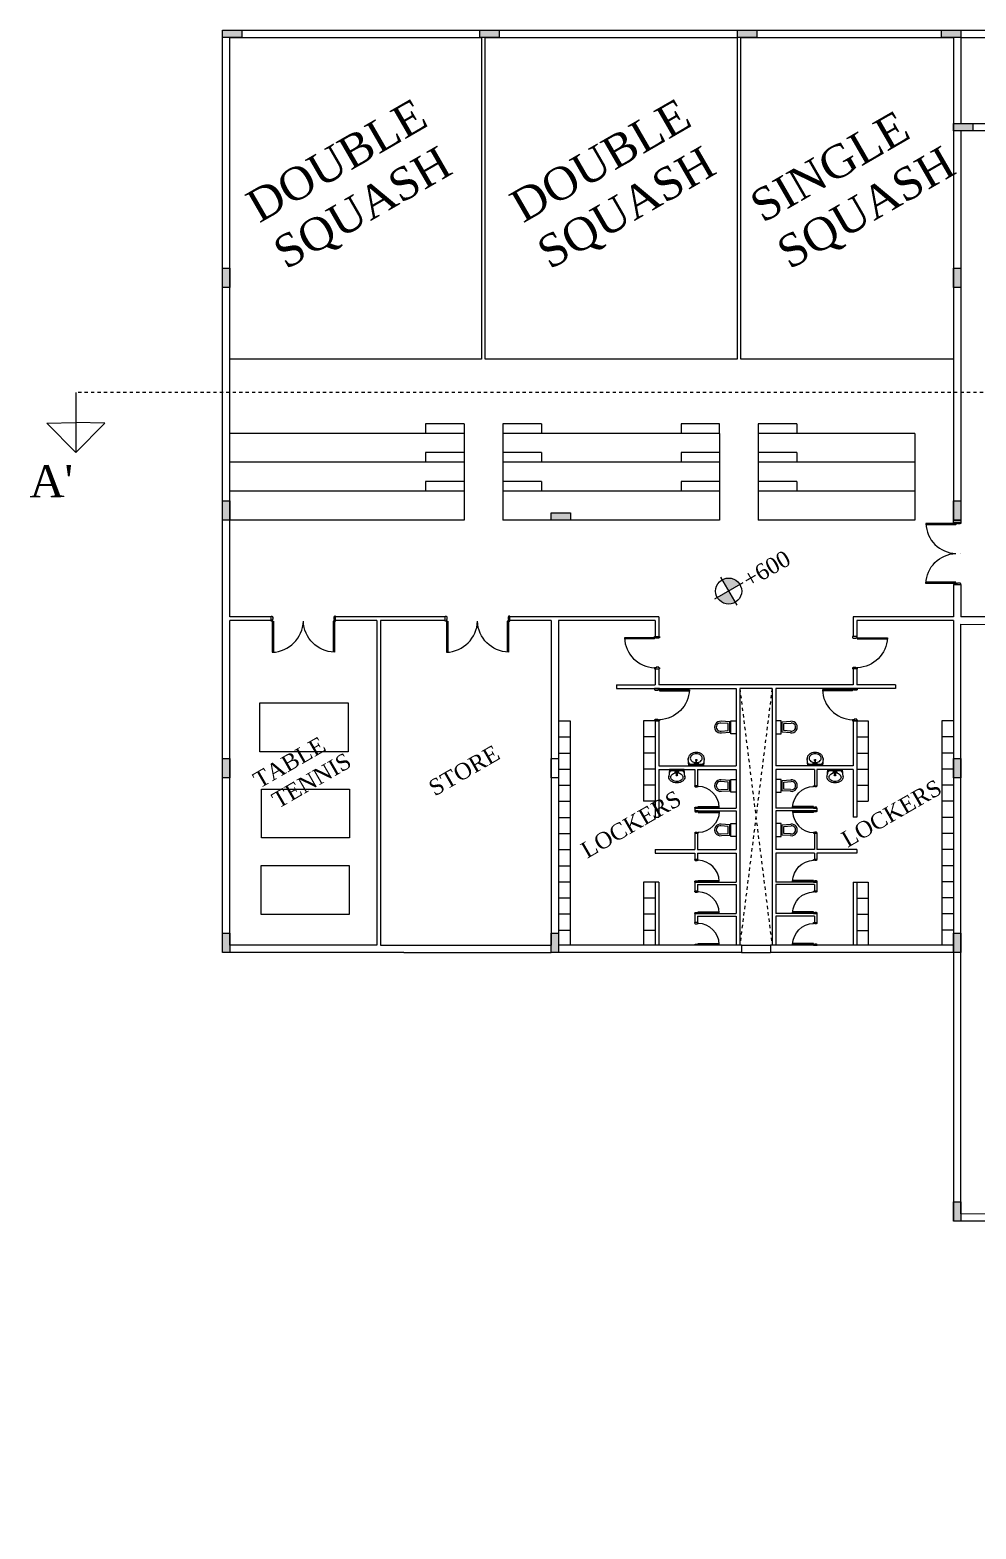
# Model space of a CAD drawing. Header units: inches. Extents: x 0 to 109, y 0 to 144.
# Drawn here: x -0.36 to 29.01, y 53.24 to 99.81 of the extents above; entities that cross this region are included whole.
import ezdxf

# ---------------------------------------------------------------- set-up
doc = ezdxf.new("R2010")
doc.units = ezdxf.units.IN
doc.header["$MEASUREMENT"] = 0
doc.linetypes.add('ACAD_ISO04W100', pattern=[30, 24, -3, 0, -3])
doc.linetypes.add('DASHED2', pattern=[9.525, 6.35, -3.175])
for name, color, linetype, lineweight in [('M_ABOVE', 252, 'DASHED2', 9), ('M_COL', 250, 'Continuous', 20), ('M_DIM', 252, 'Continuous', 5), ('M_ELEV 2', 251, 'Continuous', 15), ('M_HATCH', 252, 'Continuous', 0), ('M_TEXT', 250, 'Continuous', 0), ('M_WALLS', 251, 'Continuous', 15)]:
    doc.layers.add(name, color=color, linetype=linetype, lineweight=lineweight)
doc.layers.add('M_FURNITURE', color=250, linetype='Continuous', lineweight=5, transparency=0.1)
doc.styles.get("Standard").update_dxf_attribs({"font": 'arial.ttf'})

msp = doc.modelspace()

# ---------------------------------------------------------------- hatches: boundary and pattern name
at = {"layer": 'M_HATCH'}
h = msp.add_hatch(color=7, dxfattribs=at)
h.dxf.hatch_style = 1
h.paths.add_polyline_path([(6.212, 99.808), (5.612, 99.808), (5.612, 99.578), (6.212, 99.578)])
h.paths.add_polyline_path([(14.212, 99.808), (13.612, 99.808), (13.612, 99.578), (14.212, 99.578)])
h.paths.add_polyline_path([(22.212, 99.808), (21.612, 99.808), (21.612, 99.578), (22.212, 99.578)])
h.paths.add_polyline_path([(28.542, 99.808), (27.942, 99.808), (27.942, 99.578), (28.542, 99.578)])
h.paths.add_polyline_path([(39.732, 96.908), (39.132, 96.908), (39.132, 96.678), (39.732, 96.678)])
h.paths.add_polyline_path([(28.912, 96.908), (28.312, 96.908), (28.312, 96.678), (28.912, 96.678)])
h.paths.add_polyline_path([(47.532, 96.908), (46.932, 96.908), (46.932, 96.678), (47.532, 96.678)])
h.paths.add_polyline_path([(59.553, 96.908), (58.953, 96.908), (58.953, 96.678), (59.553, 96.678)])
h.paths.add_polyline_path([(59.923, 99.808), (59.323, 99.808), (59.323, 99.578), (59.553, 99.578), (59.553, 99.579), (59.923, 99.579)])
h.paths.add_polyline_path([(67.923, 99.809), (67.323, 99.809), (67.323, 99.579), (67.923, 99.579)])
h.paths.add_polyline_path([(75.923, 99.808), (75.323, 99.808), (75.323, 99.579), (75.923, 99.579)])
h.paths.add_polyline_path([(83.923, 99.808), (83.323, 99.808), (83.323, 99.58), (83.923, 99.58)])
h.paths.add_polyline_path([(90.257, 99.808), (89.657, 99.808), (89.657, 99.579), (90.027, 99.579), (90.257, 99.578)])
h.paths.add_polyline_path([(79.578, 85.178), (79.348, 85.178), (79.348, 84.578), (79.578, 84.578)])
h.paths.add_polyline_path([(90.257, 85.178), (90.027, 85.178), (90.027, 84.578), (90.257, 84.578)])
h.paths.add_polyline_path([(59.553, 85.178), (59.323, 85.178), (59.323, 84.578), (59.553, 84.578)])
h.paths.add_polyline_path([(59.552, 77.178), (59.323, 77.178), (59.323, 76.578), (59.552, 76.578)])
h.paths.add_polyline_path([(59.552, 71.748), (59.323, 71.748), (59.323, 71.148), (59.552, 71.148)])
h.paths.add_polyline_path([(84.972, 71.748), (84.742, 71.748), (84.742, 71.148), (84.972, 71.148)])
h.paths.add_polyline_path([(90.257, 77.178), (90.027, 77.178), (90.027, 76.578), (90.257, 76.578)])
h.paths.add_polyline_path([(84.972, 63.327), (84.742, 63.327), (84.742, 62.727), (84.972, 62.727)])
h.paths.add_polyline_path([(84.972, 56.964), (84.742, 56.964), (84.742, 56.365), (84.972, 56.364)])
h.paths.add_polyline_path([(75.697, 56.643), (75.097, 56.643), (75.097, 56.416), (75.697, 56.413)])
h.paths.add_polyline_path([(67.697, 56.684), (67.097, 56.684), (67.097, 56.457), (67.697, 56.454)])
h.paths.add_polyline_path([(59.552, 57.098), (59.324, 57.098), (59.325, 56.498), (59.552, 56.498)])
h.paths.add_polyline_path([(59.552, 63.327), (59.324, 63.327), (59.324, 62.727), (59.552, 62.727)])
h.paths.add_polyline_path([(59.555, 53.843), (59.325, 53.843), (59.325, 53.243), (59.555, 53.243)])
h.paths.add_polyline_path([(36.827, 53.842), (36.598, 53.841), (36.598, 53.241), (36.828, 53.242)])
h.paths.add_polyline_path([(36.828, 57.159), (36.598, 57.158), (36.598, 56.858), (36.599, 56.558), (36.829, 56.559)])
h.paths.add_polyline_path([(36.711, 63.387), (36.481, 63.387), (36.481, 62.787), (36.599, 62.787), (36.599, 62.787), (36.711, 62.787)])
h.paths.add_polyline_path([(28.541, 63.408), (28.311, 63.408), (28.311, 62.809), (28.541, 62.808)])
h.paths.add_polyline_path([(28.541, 71.748), (28.311, 71.748), (28.311, 71.148), (28.541, 71.148)])
h.paths.add_polyline_path([(28.541, 77.178), (28.311, 77.178), (28.311, 76.578), (28.541, 76.578)])
h.paths.add_polyline_path([(28.542, 85.178), (28.312, 85.178), (28.312, 84.578), (28.542, 84.578)])
h.paths.add_polyline_path([(28.542, 92.408), (28.312, 92.408), (28.312, 91.808), (28.542, 91.808)])
h.paths.add_polyline_path([(5.842, 92.408), (5.612, 92.408), (5.612, 91.808), (5.842, 91.808)])
h.paths.add_polyline_path([(5.842, 85.178), (5.612, 85.178), (5.612, 84.578), (5.842, 84.578)])
h.paths.add_polyline_path([(5.841, 77.178), (5.611, 77.178), (5.611, 76.578), (5.841, 76.578)])
h.paths.add_polyline_path([(5.841, 71.748), (5.611, 71.748), (5.611, 71.148), (5.841, 71.148)])
h.paths.add_polyline_path([(16.049, 71.748), (15.819, 71.748), (15.819, 71.148), (16.049, 71.148)])
h.paths.add_polyline_path([(16.42, 84.808), (15.82, 84.808), (15.82, 84.578), (16.42, 84.578)])
at = {"layer": 'M_TEXT'}
h = msp.add_hatch(color=256, dxfattribs=at)
h.dxf.hatch_style = 1
h.paths.add_polyline_path([(21.333, 82.378), (21.684, 82.58, 0.414214), (21.131, 82.728)])
h.paths.add_polyline_path([(21.536, 82.027), (21.333, 82.378), (20.982, 82.175, 0.414214)])

# ---------------------------------------------------------------- linework, layer by layer
at = {"layer": 'M_ABOVE', "ltscale": 0.00025}
for p, q in [((22.681, 79.348), (21.68, 71.378)), ((21.681, 79.348), (22.68, 71.378))]:
    msp.add_line(p, q, dxfattribs=at)
at = {"layer": 'M_COL'}
for points in [[(5.612, 99.578), (5.612, 99.808), (6.212, 99.808), (6.212, 99.578)], [(13.612, 99.578), (13.612, 99.808), (14.212, 99.808), (14.212, 99.578)], [(21.612, 99.578), (21.612, 99.808), (22.212, 99.808), (22.212, 99.578)], [(27.942, 99.578), (27.942, 99.808), (28.542, 99.808), (28.542, 99.578)], [(28.312, 96.678), (28.312, 96.908), (28.912, 96.908), (28.912, 96.678)], [(5.842, 91.808), (5.612, 91.808), (5.612, 92.408), (5.842, 92.408)], [(28.542, 91.808), (28.312, 91.808), (28.312, 92.408), (28.542, 92.408)], [(5.842, 84.578), (5.612, 84.578), (5.612, 85.178), (5.842, 85.178)], [(16.42, 84.808), (16.42, 84.578), (15.82, 84.578), (15.82, 84.808)], [(28.542, 84.578), (28.312, 84.578), (28.312, 85.178), (28.542, 85.178)], [(5.841, 76.578), (5.611, 76.578), (5.611, 77.178), (5.841, 77.178)], [(16.049, 76.578), (15.819, 76.578), (15.819, 77.178), (16.049, 77.178)], [(28.541, 76.578), (28.311, 76.578), (28.311, 77.178), (28.541, 77.178)], [(5.841, 71.148), (5.611, 71.148), (5.611, 71.748), (5.841, 71.748)], [(16.049, 71.148), (15.819, 71.148), (15.819, 71.748), (16.049, 71.748)], [(28.541, 71.148), (28.311, 71.148), (28.311, 71.748), (28.541, 71.748)], [(28.541, 62.808), (28.311, 62.808), (28.311, 63.408), (28.541, 63.408)]]:
    msp.add_lwpolyline(points, close=True, dxfattribs=at)
at = {"layer": 'M_DIM', "linetype": 'ACAD_ISO04W100', "ltscale": 0.001}
msp.add_line((101.234, 88.546), (1.061, 88.546), dxfattribs=at)
at = {"layer": 'M_DIM'}
for p, q in [((1.061, 88.546), (1.061, 86.687)), ((0.157, 87.591), (1.061, 87.616)), ((1.061, 86.687), (0.157, 87.591)), ((1.966, 87.591), (1.061, 87.616)), ((1.061, 86.687), (1.966, 87.591))]:
    msp.add_line(p, q, dxfattribs=at)
at = {"layer": 'M_ELEV 2'}
for p, q in [((28.542, 99.808), (39.732, 99.808)), ((28.542, 99.578), (39.732, 99.578)), ((13.119, 87.578), (11.919, 87.578)), ((11.919, 87.578), (11.919, 87.278)), ((13.119, 87.578), (13.119, 84.578)), ((15.519, 87.578), (14.319, 87.578)), ((14.319, 87.578), (14.319, 87.278)), ((15.519, 87.578), (15.519, 87.278)), ((21.054, 87.578), (19.854, 87.578)), ((19.854, 87.578), (19.854, 87.278)), ((21.054, 87.278), (21.054, 87.578)), ((23.454, 87.578), (22.254, 87.578)), ((22.254, 87.578), (22.254, 87.278)), ((23.454, 87.578), (23.454, 87.278)), ((13.119, 87.278), (5.842, 87.278)), ((21.054, 87.278), (14.319, 87.278)), ((14.319, 87.278), (14.319, 84.578)), ((21.054, 87.278), (21.054, 84.578)), ((27.112, 87.278), (22.254, 87.278)), ((22.254, 87.278), (22.254, 84.578)), ((27.112, 87.278), (27.112, 84.578)), ((13.119, 86.678), (11.919, 86.678)), ((11.919, 86.678), (11.919, 86.378)), ((15.519, 86.678), (14.319, 86.678)), ((15.519, 86.678), (15.519, 86.378)), ((21.054, 86.678), (19.854, 86.678)), ((19.854, 86.678), (19.854, 86.378)), ((23.454, 86.678), (22.254, 86.678)), ((23.454, 86.678), (23.454, 86.378)), ((13.119, 86.378), (5.842, 86.378)), ((21.054, 86.378), (14.319, 86.378)), ((27.112, 86.378), (22.254, 86.378)), ((13.119, 85.778), (11.919, 85.778)), ((11.919, 85.778), (11.919, 85.478)), ((15.519, 85.778), (14.319, 85.778)), ((15.519, 85.778), (15.519, 85.478)), ((21.054, 85.778), (19.854, 85.778)), ((19.854, 85.778), (19.854, 85.478)), ((23.454, 85.778), (22.254, 85.778)), ((23.454, 85.778), (23.454, 85.478)), ((13.119, 85.478), (5.842, 85.478)), ((21.054, 85.478), (14.319, 85.478)), ((27.112, 85.478), (22.254, 85.478)), ((13.119, 84.578), (5.842, 84.578)), ((21.054, 84.578), (14.319, 84.578)), ((27.112, 84.578), (22.254, 84.578)), ((16.049, 78.348), (16.409, 78.348)), ((16.409, 78.348), (16.409, 71.378)), ((18.689, 78.348), (18.689, 75.848)), ((19.049, 78.348), (18.689, 78.348)), ((25.311, 78.348), (25.671, 78.348)), ((25.671, 78.348), (25.671, 75.848)), ((27.951, 78.348), (27.951, 71.378)), ((28.311, 78.348), (27.951, 78.348)), ((16.049, 77.848), (16.409, 77.848)), ((19.049, 77.848), (18.689, 77.848)), ((25.311, 77.848), (25.671, 77.848)), ((28.311, 77.848), (27.951, 77.848)), ((16.049, 77.348), (16.409, 77.348)), ((19.049, 77.348), (18.689, 77.348)), ((25.311, 77.348), (25.671, 77.348)), ((28.311, 77.348), (27.951, 77.348)), ((16.049, 76.848), (16.409, 76.848)), ((19.049, 76.848), (18.689, 76.848)), ((25.311, 76.848), (25.671, 76.848)), ((28.311, 76.848), (27.951, 76.848)), ((16.049, 76.348), (16.409, 76.348)), ((19.049, 76.348), (18.689, 76.348)), ((25.311, 76.348), (25.671, 76.348)), ((28.311, 76.348), (27.951, 76.348)), ((16.049, 75.848), (16.409, 75.848)), ((19.049, 75.848), (18.689, 75.848)), ((25.311, 75.848), (25.671, 75.848)), ((28.311, 75.848), (27.951, 75.848)), ((16.049, 75.348), (16.409, 75.348)), ((28.311, 75.348), (27.951, 75.348)), ((16.049, 74.848), (16.409, 74.848)), ((28.311, 74.848), (27.951, 74.848)), ((16.049, 74.348), (16.409, 74.348)), ((28.311, 74.348), (27.951, 74.348)), ((16.049, 73.848), (16.409, 73.848)), ((28.311, 73.848), (27.951, 73.848)), ((16.049, 73.348), (16.409, 73.348)), ((18.689, 73.338), (18.689, 71.378)), ((19.049, 73.338), (18.689, 73.338)), ((25.311, 73.338), (25.671, 73.338)), ((25.671, 73.338), (25.671, 71.378)), ((28.311, 73.348), (27.951, 73.348)), ((16.049, 72.848), (16.409, 72.848)), ((19.049, 72.838), (18.689, 72.838)), ((25.311, 72.838), (25.671, 72.838)), ((28.311, 72.848), (27.951, 72.848)), ((16.049, 72.348), (16.409, 72.348)), ((19.049, 72.338), (18.689, 72.338)), ((25.311, 72.338), (25.671, 72.338)), ((28.311, 72.348), (27.951, 72.348)), ((16.049, 71.848), (16.409, 71.848)), ((19.049, 71.838), (18.689, 71.838)), ((25.311, 71.838), (25.671, 71.838)), ((28.311, 71.848), (27.951, 71.848)), ((21.73, 71.378), (22.63, 71.378)), ((21.73, 71.148), (22.63, 71.148))]:
    msp.add_line(p, q, dxfattribs=at)
for points in [[(6.779, 78.905), (9.519, 78.905), (9.519, 77.385), (6.779, 77.385)], [(6.824, 76.228), (9.564, 76.228), (9.564, 74.708), (6.824, 74.708)], [(6.813, 73.851), (9.553, 73.851), (9.553, 72.331), (6.813, 72.331)]]:
    msp.add_lwpolyline(points, close=True, dxfattribs=at)
at = {"layer": 'M_FURNITURE'}
for p, q in [((28.392, 84.439), (27.46, 84.439)), ((28.392, 84.511), (28.542, 84.511)), ((28.392, 84.477), (28.392, 84.511)), ((28.44, 84.477), (28.392, 84.477)), ((28.44, 84.463), (28.44, 84.477)), ((28.526, 84.463), (28.44, 84.463)), ((28.542, 84.477), (28.526, 84.477)), ((28.526, 84.477), (28.526, 84.463)), ((28.542, 84.511), (28.542, 84.477)), ((28.542, 83.545), (28.542, 83.545)), ((28.392, 82.65), (27.46, 82.65)), ((28.44, 82.612), (28.392, 82.612)), ((28.392, 82.612), (28.392, 82.578)), ((28.392, 82.578), (28.542, 82.578)), ((28.526, 82.626), (28.44, 82.626)), ((28.44, 82.626), (28.44, 82.612)), ((28.526, 82.612), (28.526, 82.626)), ((28.542, 82.612), (28.526, 82.612)), ((28.542, 82.578), (28.542, 82.612)), ((7.127, 81.443), (7.127, 81.598)), ((7.127, 81.598), (7.161, 81.598)), ((7.161, 81.598), (7.161, 81.582)), ((7.161, 81.582), (7.176, 81.582)), ((7.176, 81.582), (7.176, 81.493)), ((9.092, 81.582), (9.077, 81.582)), ((9.077, 81.582), (9.077, 81.493)), ((9.092, 81.598), (9.092, 81.582)), ((9.127, 81.598), (9.092, 81.598)), ((9.127, 81.443), (9.127, 81.598)), ((12.535, 81.443), (12.535, 81.598)), ((12.535, 81.598), (12.569, 81.598)), ((12.569, 81.598), (12.569, 81.582)), ((12.569, 81.582), (12.584, 81.582)), ((12.584, 81.582), (12.584, 81.493)), ((14.5, 81.582), (14.485, 81.582)), ((14.485, 81.582), (14.485, 81.493)), ((14.5, 81.598), (14.5, 81.582)), ((14.535, 81.598), (14.5, 81.598)), ((14.535, 81.443), (14.535, 81.598)), ((7.161, 81.443), (7.127, 81.443)), ((7.176, 81.493), (7.161, 81.493)), ((7.161, 81.493), (7.161, 81.443)), ((7.201, 81.443), (7.201, 80.479)), ((9.052, 81.443), (9.052, 80.479)), ((9.077, 81.493), (9.092, 81.493)), ((9.092, 81.493), (9.092, 81.443)), ((9.092, 81.443), (9.127, 81.443)), ((12.569, 81.443), (12.535, 81.443)), ((12.584, 81.493), (12.569, 81.493)), ((12.569, 81.493), (12.569, 81.443)), ((12.609, 81.443), (12.609, 80.479)), ((14.46, 81.443), (14.46, 80.479)), ((14.485, 81.493), (14.5, 81.493)), ((14.5, 81.493), (14.5, 81.443)), ((14.5, 81.443), (14.535, 81.443)), ((19.032, 80.891), (18.1, 80.891)), ((19.032, 80.963), (19.182, 80.963)), ((19.032, 80.93), (19.032, 80.963)), ((19.08, 80.93), (19.032, 80.93)), ((19.08, 80.915), (19.08, 80.93)), ((19.166, 80.915), (19.08, 80.915)), ((19.182, 80.93), (19.166, 80.93)), ((19.166, 80.93), (19.166, 80.915)), ((19.182, 80.963), (19.182, 80.93)), ((25.329, 80.963), (25.179, 80.963)), ((25.179, 80.963), (25.179, 80.93)), ((25.179, 80.93), (25.195, 80.93)), ((25.195, 80.93), (25.195, 80.915)), ((25.195, 80.915), (25.281, 80.915)), ((25.281, 80.915), (25.281, 80.93)), ((25.281, 80.93), (25.329, 80.93)), ((25.329, 80.93), (25.329, 80.963)), ((25.329, 80.891), (26.261, 80.891)), ((19.182, 79.997), (19.182, 79.963)), ((25.179, 79.997), (25.179, 79.963)), ((19.182, 79.348), (19.032, 79.348)), ((19.032, 79.348), (19.032, 79.315)), ((19.032, 79.315), (19.048, 79.315)), ((19.048, 79.315), (19.048, 79.3)), ((19.048, 79.3), (19.134, 79.3)), ((19.134, 79.3), (19.134, 79.315)), ((19.134, 79.315), (19.182, 79.315)), ((19.182, 79.315), (19.182, 79.348)), ((19.182, 79.276), (20.114, 79.276)), ((25.179, 79.276), (24.247, 79.276)), ((25.179, 79.348), (25.329, 79.348)), ((25.179, 79.315), (25.179, 79.348)), ((25.227, 79.315), (25.179, 79.315)), ((25.227, 79.3), (25.227, 79.315)), ((25.313, 79.3), (25.227, 79.3)), ((25.329, 79.315), (25.313, 79.315)), ((25.313, 79.315), (25.313, 79.3)), ((25.329, 79.348), (25.329, 79.315)), ((19.032, 78.382), (19.032, 78.348)), ((21.315, 78.263), (21.092, 78.28)), ((21.368, 78.313), (21.097, 78.333)), ((21.315, 78.043), (21.315, 78.263)), ((21.368, 77.993), (21.368, 78.313)), ((21.401, 78.348), (21.566, 78.348)), ((21.401, 77.948), (21.401, 78.348)), ((21.566, 78.348), (21.566, 77.948)), ((22.961, 78.348), (22.797, 78.348)), ((22.797, 78.348), (22.797, 77.948)), ((22.961, 77.948), (22.961, 78.348)), ((22.994, 78.313), (23.265, 78.333)), ((22.994, 77.993), (22.994, 78.313)), ((23.047, 78.263), (23.27, 78.28)), ((23.047, 78.043), (23.047, 78.263)), ((25.329, 78.382), (25.329, 78.348)), ((21.103, 78.03), (21.315, 78.043)), ((21.11, 77.977), (21.368, 77.993)), ((21.566, 77.948), (21.401, 77.948)), ((22.797, 77.948), (22.961, 77.948)), ((23.252, 77.977), (22.994, 77.993)), ((23.259, 78.03), (23.047, 78.043)), ((21.315, 76.444), (21.092, 76.46)), ((21.368, 76.494), (21.097, 76.514)), ((21.315, 76.224), (21.315, 76.444)), ((21.368, 76.174), (21.368, 76.494)), ((21.401, 76.529), (21.565, 76.529)), ((21.401, 76.129), (21.401, 76.529)), ((21.565, 76.529), (21.565, 76.129)), ((22.961, 76.529), (22.796, 76.529)), ((22.796, 76.529), (22.796, 76.129)), ((22.961, 76.129), (22.961, 76.529)), ((22.994, 76.494), (23.265, 76.514)), ((22.994, 76.174), (22.994, 76.494)), ((23.047, 76.444), (23.27, 76.46)), ((23.047, 76.224), (23.047, 76.444)), ((20.284, 76.31), (20.284, 76.333)), ((21.103, 76.211), (21.315, 76.224)), ((21.11, 76.158), (21.368, 76.174)), ((21.565, 76.129), (21.401, 76.129)), ((22.796, 76.129), (22.961, 76.129)), ((23.252, 76.158), (22.994, 76.174)), ((23.259, 76.211), (23.047, 76.224)), ((24.076, 76.31), (24.076, 76.333)), ((20.284, 75.657), (20.296, 75.657)), ((20.284, 75.633), (20.284, 75.657)), ((20.389, 75.633), (20.284, 75.633)), ((20.389, 75.553), (20.284, 75.553)), ((20.284, 75.553), (20.284, 75.53)), ((20.284, 75.53), (20.296, 75.53)), ((20.296, 75.657), (20.296, 75.667)), ((20.296, 75.667), (20.356, 75.667)), ((20.296, 75.53), (20.296, 75.52)), ((20.296, 75.52), (20.356, 75.52)), ((20.356, 75.667), (20.356, 75.657)), ((20.356, 75.657), (20.389, 75.657)), ((20.356, 75.52), (20.356, 75.53)), ((20.356, 75.53), (20.389, 75.53)), ((20.389, 75.684), (21.042, 75.684)), ((20.389, 75.657), (20.389, 75.633)), ((20.389, 75.53), (20.389, 75.553)), ((20.389, 75.503), (21.042, 75.503)), ((23.971, 75.684), (23.319, 75.684)), ((23.971, 75.503), (23.319, 75.503)), ((24.005, 75.657), (23.971, 75.657)), ((23.971, 75.657), (23.971, 75.633)), ((23.971, 75.633), (24.076, 75.633)), ((23.971, 75.553), (24.076, 75.553)), ((23.971, 75.53), (23.971, 75.553)), ((24.005, 75.53), (23.971, 75.53)), ((24.065, 75.667), (24.005, 75.667)), ((24.005, 75.667), (24.005, 75.657)), ((24.005, 75.52), (24.005, 75.53)), ((24.065, 75.52), (24.005, 75.52)), ((24.065, 75.657), (24.065, 75.667)), ((24.076, 75.657), (24.065, 75.657)), ((24.076, 75.53), (24.065, 75.53)), ((24.065, 75.53), (24.065, 75.52)), ((24.076, 75.633), (24.076, 75.657)), ((24.076, 75.553), (24.076, 75.53)), ((21.315, 75.068), (21.092, 75.085)), ((21.368, 75.118), (21.097, 75.138)), ((21.315, 74.848), (21.315, 75.068)), ((21.368, 74.798), (21.368, 75.118)), ((21.401, 75.153), (21.565, 75.153)), ((21.401, 74.753), (21.401, 75.153)), ((21.565, 75.153), (21.565, 74.753)), ((22.961, 75.153), (22.796, 75.153)), ((22.796, 75.153), (22.796, 74.753)), ((22.961, 74.753), (22.961, 75.153)), ((22.994, 75.118), (23.265, 75.138)), ((22.994, 74.798), (22.994, 75.118)), ((23.047, 75.068), (23.27, 75.085)), ((23.047, 74.848), (23.047, 75.068)), ((20.284, 74.877), (20.284, 74.853)), ((21.103, 74.835), (21.315, 74.848)), ((21.11, 74.782), (21.368, 74.798)), ((21.565, 74.753), (21.401, 74.753)), ((22.796, 74.753), (22.961, 74.753)), ((23.252, 74.782), (22.994, 74.798)), ((23.259, 74.835), (23.047, 74.848)), ((24.076, 74.877), (24.076, 74.853)), ((20.284, 74.015), (20.284, 74.038)), ((24.076, 74.015), (24.076, 74.038)), ((20.284, 73.362), (20.296, 73.362)), ((20.284, 73.338), (20.284, 73.362)), ((20.389, 73.338), (20.284, 73.338)), ((20.296, 73.362), (20.296, 73.372)), ((20.296, 73.372), (20.356, 73.372)), ((20.356, 73.372), (20.356, 73.362)), ((20.356, 73.362), (20.389, 73.362)), ((20.389, 73.389), (21.042, 73.389)), ((20.389, 73.362), (20.389, 73.338)), ((23.971, 73.389), (23.319, 73.389)), ((24.005, 73.362), (23.971, 73.362)), ((23.971, 73.362), (23.971, 73.338)), ((23.971, 73.338), (24.077, 73.338)), ((24.065, 73.372), (24.005, 73.372)), ((24.005, 73.372), (24.005, 73.362)), ((24.065, 73.362), (24.065, 73.372)), ((24.077, 73.362), (24.065, 73.362)), ((24.077, 73.338), (24.077, 73.362)), ((20.284, 73.035), (20.284, 73.058)), ((24.077, 73.035), (24.077, 73.058)), ((20.284, 72.382), (20.296, 72.382)), ((20.284, 72.358), (20.284, 72.382)), ((20.389, 72.358), (20.284, 72.358)), ((20.296, 72.382), (20.296, 72.392)), ((20.296, 72.392), (20.356, 72.392)), ((20.356, 72.392), (20.356, 72.382)), ((20.356, 72.382), (20.389, 72.382)), ((20.389, 72.409), (21.042, 72.409)), ((20.389, 72.382), (20.389, 72.358)), ((23.971, 72.409), (23.319, 72.409)), ((24.005, 72.382), (23.971, 72.382)), ((23.971, 72.382), (23.971, 72.358)), ((23.971, 72.358), (24.077, 72.358)), ((24.065, 72.392), (24.005, 72.392)), ((24.005, 72.392), (24.005, 72.382)), ((24.065, 72.382), (24.065, 72.392)), ((24.077, 72.382), (24.065, 72.382)), ((24.077, 72.358), (24.077, 72.382)), ((20.284, 72.055), (20.284, 72.078)), ((24.077, 72.055), (24.077, 72.078)), ((20.284, 71.402), (20.296, 71.402)), ((20.284, 71.378), (20.284, 71.402)), ((20.389, 71.378), (20.284, 71.378)), ((20.296, 71.402), (20.296, 71.412)), ((20.296, 71.412), (20.356, 71.412)), ((20.356, 71.412), (20.356, 71.402)), ((20.356, 71.402), (20.389, 71.402)), ((20.389, 71.429), (21.042, 71.429)), ((20.389, 71.402), (20.389, 71.378)), ((23.972, 71.429), (23.319, 71.429)), ((24.005, 71.402), (23.972, 71.402)), ((23.972, 71.402), (23.972, 71.378)), ((23.972, 71.378), (24.077, 71.378)), ((24.065, 71.412), (24.005, 71.412)), ((24.005, 71.412), (24.005, 71.402)), ((24.065, 71.402), (24.065, 71.412)), ((24.077, 71.402), (24.065, 71.402)), ((24.077, 71.378), (24.077, 71.402))]:
    msp.add_line(p, q, dxfattribs=at)
for points in [[(28.392, 84.477), (27.459, 84.477, 0.396451), (28.392, 83.545, 0.396451)], [(28.392, 82.612), (27.459, 82.612, -0.396451), (28.392, 83.545, -0.396451)], [(7.161, 81.443), (7.161, 80.478, 0.396451), (8.127, 81.443, 0.396451)], [(9.092, 81.443), (9.092, 80.478, -0.396451), (8.127, 81.443, -0.396451)], [(12.569, 81.443), (12.569, 80.478, 0.396451), (13.535, 81.443, 0.396451)], [(14.5, 81.443), (14.5, 80.478, -0.396451), (13.535, 81.443, -0.396451)], [(19.032, 80.93), (18.099, 80.93, 0.396451), (19.032, 79.997, 0.396451)], [(25.329, 80.93), (26.262, 80.93, -0.396451), (25.329, 79.997, -0.396451)], [(19.182, 79.315), (20.115, 79.315, -0.396451), (19.182, 78.382, -0.396451)], [(25.179, 79.315), (24.246, 79.315, 0.396451), (25.179, 78.382, 0.396451)], [(20.578, 77.177, 0.126822), (20.56, 77.245, 0.10607), (20.505, 77.309, 0.085783), (20.427, 77.349, 0.075445), (20.328, 77.363, 0.075445), (20.23, 77.349, 0.085783), (20.152, 77.309, 0.10607), (20.097, 77.245, 0.126822), (20.079, 77.177, 0.045361), (20.082, 77.151, 0.10607)], [(20.516, 77.185, 0.12971), (20.503, 77.235, 0.10642), (20.462, 77.282, 0.084454), (20.403, 77.311, 0.073566), (20.33, 77.322, 0.073566), (20.256, 77.311, 0.084454), (20.197, 77.282, 0.10642), (20.156, 77.235, 0.12971), (20.143, 77.185, 0.12971), (20.156, 77.136, 0.10642), (20.197, 77.089, 0.084454), (20.256, 77.06, 0.058047), (20.314, 77.05, 0.073566)], [(24.266, 77.177, 0.126822), (24.248, 77.245, 0.10607), (24.193, 77.309, 0.085783), (24.115, 77.349, 0.075445), (24.017, 77.363, 0.075445), (23.919, 77.349, 0.085783), (23.841, 77.309, 0.10607), (23.785, 77.245, 0.126822), (23.768, 77.177, 0.045361), (23.77, 77.151, 0.10607)], [(24.205, 77.186, 0.12971), (24.192, 77.235, 0.10642), (24.15, 77.282, 0.084454), (24.092, 77.311, 0.073566), (24.018, 77.322, 0.073566), (23.944, 77.311, 0.084454), (23.886, 77.282, 0.10642), (23.844, 77.235, 0.12971), (23.831, 77.186, 0.12971), (23.844, 77.136, 0.10642), (23.886, 77.089, 0.084454), (23.944, 77.06, 0.058047), (24.002, 77.05, 0.073566)], [(20.567, 77.078), (20.567, 77.073, -0.414214), (20.484, 76.99), (20.328, 76.99), (20.173, 76.99, -0.414214), (20.09, 77.073), (20.09, 77.078)], [(20.562, 77.011, -0.229741), (20.484, 76.973), (20.173, 76.973, -0.229741), (20.094, 77.011)], [(20.356, 77.041), (20.348, 77.041, -0.385832), (20.343, 77.045), (20.338, 77.098, 0.270314), (20.319, 77.098), (20.313, 77.045, -0.385832), (20.309, 77.041), (20.301, 77.041)], [(20.343, 77.049, 0.060302), (20.403, 77.06, 0.084454), (20.462, 77.089, 0.10642), (20.503, 77.136, 0.12971), (20.516, 77.185, 0.12971)], [(20.575, 77.151, 0.045361), (20.578, 77.177, 0.126822)], [(24.256, 77.078), (24.256, 77.073, -0.414214), (24.173, 76.99), (24.017, 76.99), (23.861, 76.99, -0.414214), (23.778, 77.073), (23.778, 77.078)], [(24.251, 77.011, -0.229741), (24.173, 76.973), (23.861, 76.973, -0.229741), (23.783, 77.011)], [(24.044, 77.041), (24.036, 77.041, -0.385832), (24.032, 77.045), (24.027, 77.098, 0.270314), (24.007, 77.098), (24.002, 77.045, -0.385832), (23.998, 77.041), (23.99, 77.041)], [(24.031, 77.049, 0.060302), (24.092, 77.06, 0.084454), (24.15, 77.089, 0.10642), (24.192, 77.136, 0.12971), (24.205, 77.186, 0.12971)], [(24.264, 77.151, 0.045361), (24.266, 77.177, 0.126822)], [(19.974, 76.605, -0.126822), (19.956, 76.536, -0.10607), (19.901, 76.473, -0.085783), (19.823, 76.433, -0.075445), (19.724, 76.418, -0.075445), (19.626, 76.433, -0.085783), (19.548, 76.473, -0.10607), (19.493, 76.536, -0.126822), (19.475, 76.605, -0.045361), (19.478, 76.63, -0.10607)], [(19.963, 76.703), (19.963, 76.709, 0.414214), (19.88, 76.792), (19.724, 76.792), (19.569, 76.792, 0.414214), (19.486, 76.709), (19.486, 76.703)], [(19.959, 76.77, 0.229741), (19.88, 76.808), (19.569, 76.808, 0.229741), (19.49, 76.77)], [(19.912, 76.596, -0.12971), (19.899, 76.546, -0.10642), (19.858, 76.5, -0.084454), (19.799, 76.471, -0.073566), (19.726, 76.46, -0.073566), (19.652, 76.471, -0.084454), (19.594, 76.5, -0.10642), (19.552, 76.546, -0.12971), (19.539, 76.596, -0.12971), (19.552, 76.646, -0.10642), (19.594, 76.693, -0.084454), (19.652, 76.722, -0.058047), (19.71, 76.732, -0.073566)], [(19.752, 76.74), (19.744, 76.74, 0.385832), (19.74, 76.737), (19.734, 76.684, -0.270314), (19.715, 76.684), (19.709, 76.737, 0.385832), (19.705, 76.74), (19.697, 76.74)], [(19.739, 76.732, -0.060302), (19.799, 76.722, -0.084454), (19.858, 76.693, -0.10642), (19.899, 76.646, -0.12971), (19.912, 76.596, -0.12971)], [(19.971, 76.63, -0.045361), (19.974, 76.605, -0.126822)], [(24.886, 76.605, -0.126822), (24.868, 76.536, -0.10607), (24.813, 76.473, -0.085783), (24.735, 76.433, -0.075445), (24.636, 76.418, -0.075445), (24.538, 76.433, -0.085783), (24.46, 76.473, -0.10607), (24.405, 76.536, -0.126822), (24.387, 76.605, -0.045361), (24.39, 76.63, -0.10607)], [(24.875, 76.703), (24.875, 76.709, 0.414214), (24.792, 76.792), (24.636, 76.792), (24.481, 76.792, 0.414214), (24.398, 76.709), (24.398, 76.703)], [(24.871, 76.77, 0.229741), (24.792, 76.808), (24.481, 76.808, 0.229741), (24.402, 76.77)], [(24.824, 76.596, -0.12971), (24.811, 76.546, -0.10642), (24.77, 76.5, -0.084454), (24.711, 76.47, -0.073566), (24.638, 76.46, -0.073566), (24.564, 76.47, -0.084454), (24.506, 76.5, -0.10642), (24.464, 76.546, -0.12971), (24.451, 76.596, -0.12971), (24.464, 76.646, -0.10642), (24.506, 76.692, -0.084454), (24.564, 76.721, -0.058047), (24.622, 76.732, -0.073566)], [(24.664, 76.74), (24.656, 76.74, 0.385832), (24.652, 76.736), (24.646, 76.684, -0.270314), (24.627, 76.684), (24.621, 76.736, 0.385832), (24.617, 76.74), (24.609, 76.74)], [(24.651, 76.732, -0.060302), (24.711, 76.721, -0.084454), (24.77, 76.692, -0.10642), (24.811, 76.646, -0.12971), (24.824, 76.596, -0.12971)], [(24.883, 76.63, -0.045361), (24.886, 76.605, -0.126822)], [(20.389, 75.657), (21.042, 75.657, 0.396451), (20.389, 76.31, 0.396451)], [(23.971, 75.657), (23.319, 75.657, -0.396451), (23.971, 76.31, -0.396451)], [(20.389, 75.53), (21.042, 75.53, -0.396451), (20.389, 74.877, -0.396451)], [(23.971, 75.53), (23.319, 75.53, 0.396451), (23.971, 74.877, 0.396451)], [(20.389, 73.362), (21.042, 73.362, 0.396451), (20.389, 74.015, 0.396451)], [(23.971, 73.362), (23.319, 73.362, -0.396451), (23.971, 74.015, -0.396451)], [(20.389, 72.382), (21.042, 72.382, 0.396451), (20.389, 73.035, 0.396451)], [(23.971, 72.382), (23.319, 72.382, -0.396451), (23.971, 73.035, -0.396451)], [(20.389, 71.402), (21.042, 71.402, 0.396451), (20.389, 72.055, 0.396451)], [(23.972, 71.402), (23.319, 71.402, -0.396451), (23.971, 72.055, -0.396451)]]:
    msp.add_lwpolyline(points, format="xyb", dxfattribs=at)
for points in [[(28.392, 84.477), (28.392, 84.439)], [(28.392, 82.612), (28.392, 82.65)], [(7.161, 81.443), (7.201, 81.443)], [(9.092, 81.443), (9.052, 81.443)], [(12.569, 81.443), (12.609, 81.443)], [(14.5, 81.443), (14.46, 81.443)], [(19.032, 80.93), (19.032, 80.891)], [(25.329, 80.93), (25.329, 80.891)], [(19.182, 79.997), (19.166, 79.997), (19.166, 80.011), (19.08, 80.011), (19.08, 79.997), (19.032, 79.997), (19.032, 79.963), (19.182, 79.963)], [(25.179, 79.997), (25.195, 79.997), (25.195, 80.011), (25.281, 80.011), (25.281, 79.997), (25.329, 79.997), (25.329, 79.963), (25.179, 79.963)], [(19.182, 79.315), (19.182, 79.276)], [(25.179, 79.315), (25.179, 79.276)], [(19.032, 78.382), (19.048, 78.382), (19.048, 78.396), (19.134, 78.396), (19.134, 78.382), (19.182, 78.382), (19.182, 78.348), (19.032, 78.348)], [(25.329, 78.382), (25.313, 78.382), (25.313, 78.396), (25.227, 78.396), (25.227, 78.382), (25.179, 78.382), (25.179, 78.348), (25.329, 78.348)], [(20.578, 77.177), (20.557, 76.948), (20.1, 76.948), (20.079, 77.177)], [(20.343, 77.05), (20.387, 77.05), (20.387, 77.033), (20.387, 77.016), (20.328, 77.016), (20.27, 77.016), (20.27, 77.033), (20.27, 77.05), (20.314, 77.05)], [(20.362, 77.126), (20.328, 77.126), (20.294, 77.126)], [(20.301, 77.025), (20.356, 77.025)], [(20.303, 77.033), (20.312, 77.033)], [(20.328, 77.156), (20.328, 77.1)], [(20.353, 77.033), (20.345, 77.033)], [(24.266, 77.177), (24.245, 76.948), (23.788, 76.948), (23.768, 77.177)], [(24.031, 77.05), (24.075, 77.05), (24.075, 77.033), (24.075, 77.016), (24.017, 77.016), (23.959, 77.016), (23.959, 77.033), (23.959, 77.05), (24.002, 77.05)], [(24.051, 77.126), (24.017, 77.126), (23.983, 77.126)], [(23.99, 77.025), (24.044, 77.025)], [(23.992, 77.033), (24.001, 77.033)], [(24.017, 77.156), (24.017, 77.1)], [(24.042, 77.033), (24.033, 77.033)], [(19.974, 76.605), (19.953, 76.833), (19.496, 76.833), (19.475, 76.605)], [(19.739, 76.732), (19.783, 76.732), (19.783, 76.749), (19.783, 76.765), (19.724, 76.765), (19.666, 76.765), (19.666, 76.749), (19.666, 76.732), (19.71, 76.732)], [(19.758, 76.656), (19.724, 76.656), (19.691, 76.656)], [(19.697, 76.757), (19.752, 76.757)], [(19.7, 76.749), (19.708, 76.749)], [(19.724, 76.626), (19.724, 76.681)], [(19.749, 76.749), (19.741, 76.749)], [(24.886, 76.605), (24.865, 76.833), (24.408, 76.833), (24.387, 76.605)], [(24.651, 76.732), (24.695, 76.732), (24.695, 76.749), (24.695, 76.765), (24.636, 76.765), (24.578, 76.765), (24.578, 76.749), (24.578, 76.732), (24.622, 76.732)], [(24.67, 76.656), (24.636, 76.656), (24.603, 76.656)], [(24.609, 76.757), (24.664, 76.757)], [(24.612, 76.749), (24.62, 76.749)], [(24.636, 76.626), (24.636, 76.681)], [(24.661, 76.749), (24.653, 76.749)], [(20.284, 76.31), (20.296, 76.31), (20.296, 76.3), (20.356, 76.3), (20.356, 76.31), (20.389, 76.31), (20.389, 76.333), (20.284, 76.333)], [(24.076, 76.31), (24.065, 76.31), (24.065, 76.3), (24.005, 76.3), (24.005, 76.31), (23.971, 76.31), (23.971, 76.333), (24.076, 76.333)], [(20.389, 75.657), (20.389, 75.684)], [(20.389, 75.53), (20.389, 75.503)], [(23.971, 75.657), (23.971, 75.684)], [(23.971, 75.53), (23.971, 75.503)], [(20.284, 74.877), (20.296, 74.877), (20.296, 74.887), (20.356, 74.887), (20.356, 74.877), (20.389, 74.877), (20.389, 74.853), (20.284, 74.853)], [(24.076, 74.877), (24.065, 74.877), (24.065, 74.887), (24.005, 74.887), (24.005, 74.877), (23.971, 74.877), (23.971, 74.853), (24.076, 74.853)], [(20.284, 74.015), (20.296, 74.015), (20.296, 74.005), (20.356, 74.005), (20.356, 74.015), (20.389, 74.015), (20.389, 74.038), (20.284, 74.038)], [(24.076, 74.015), (24.065, 74.015), (24.065, 74.005), (24.005, 74.005), (24.005, 74.015), (23.971, 74.015), (23.971, 74.038), (24.076, 74.038)], [(20.389, 73.362), (20.389, 73.389)], [(23.971, 73.362), (23.971, 73.389)], [(20.284, 73.035), (20.296, 73.035), (20.296, 73.025), (20.356, 73.025), (20.356, 73.035), (20.389, 73.035), (20.389, 73.058), (20.284, 73.058)], [(24.077, 73.035), (24.065, 73.035), (24.065, 73.025), (24.005, 73.025), (24.005, 73.035), (23.971, 73.035), (23.971, 73.058), (24.077, 73.058)], [(20.389, 72.382), (20.389, 72.409)], [(23.971, 72.382), (23.971, 72.409)], [(20.284, 72.055), (20.296, 72.055), (20.296, 72.045), (20.356, 72.045), (20.356, 72.055), (20.389, 72.055), (20.389, 72.078), (20.284, 72.078)], [(24.077, 72.055), (24.065, 72.055), (24.065, 72.045), (24.005, 72.045), (24.005, 72.055), (23.971, 72.055), (23.971, 72.078), (24.077, 72.078)], [(20.389, 71.402), (20.389, 71.429)], [(23.972, 71.402), (23.972, 71.429)]]:
    msp.add_lwpolyline(points, dxfattribs=at)
msp.add_lwpolyline([(28.526, 83.545), (28.526, 83.545)], close=True, dxfattribs=at)
for centre, radius in [((20.287, 77.033), 0.0166), ((20.328, 77.126), 0.0208), ((20.328, 77.126), 0.0166), ((20.37, 77.033), 0.0166), ((23.975, 77.033), 0.0166), ((24.017, 77.126), 0.0208), ((24.017, 77.126), 0.0166), ((24.058, 77.033), 0.0166), ((19.683, 76.749), 0.0166), ((19.724, 76.656), 0.0208), ((19.724, 76.656), 0.0166), ((19.766, 76.749), 0.0166), ((24.595, 76.749), 0.0166), ((24.636, 76.656), 0.0208), ((24.636, 76.656), 0.0166), ((24.678, 76.749), 0.0166)]:
    msp.add_circle(centre, radius, dxfattribs=at)
for centre, radius, start, end in [((21.076, 78.154), 0.18, 83.3822, 280.9101), ((21.076, 78.154), 0.127, 82.9223, 282.3434), ((23.286, 78.154), 0.18, 259.0899, 96.6178), ((23.286, 78.154), 0.127, 257.6566, 97.0777), ((21.076, 76.335), 0.18, 83.3822, 280.9101), ((21.076, 76.335), 0.127, 82.9223, 282.3434), ((23.286, 76.335), 0.18, 259.0899, 96.6178), ((23.286, 76.335), 0.127, 257.6566, 97.0777), ((21.076, 74.959), 0.18, 83.3822, 280.9101), ((21.076, 74.959), 0.127, 82.9223, 282.3434), ((23.286, 74.959), 0.18, 259.0899, 96.6178), ((23.286, 74.959), 0.127, 257.6566, 97.0777)]:
    msp.add_arc(centre, radius, start, end, dxfattribs=at)
at = {"layer": 'M_TEXT'}
for p, q in [((21.77, 82.63), (20.896, 82.125)), ((21.081, 82.815), (21.586, 81.94))]:
    msp.add_line(p, q, dxfattribs=at)
msp.add_circle((21.333, 82.378), 0.405, dxfattribs=at)
at = {"layer": 'M_WALLS'}
for p, q in [((5.611, 71.148), (5.612, 99.808)), ((5.612, 99.808), (28.542, 99.808)), ((28.542, 99.808), (28.542, 96.908)), ((5.842, 99.578), (13.662, 99.578)), ((5.842, 81.578), (5.842, 99.578)), ((13.662, 99.578), (13.662, 89.578)), ((13.777, 99.578), (21.597, 99.578)), ((13.777, 89.578), (13.777, 99.578)), ((21.597, 99.578), (21.597, 89.578)), ((21.712, 99.578), (28.312, 99.578)), ((21.712, 89.578), (21.712, 99.578)), ((28.312, 99.578), (28.312, 84.578)), ((28.542, 96.908), (39.732, 96.908)), ((28.542, 96.678), (28.542, 84.578)), ((39.732, 96.678), (28.542, 96.678)), ((13.662, 89.578), (5.842, 89.578)), ((21.597, 89.578), (13.777, 89.578)), ((28.312, 89.578), (21.712, 89.578)), ((28.312, 84.578), (28.542, 84.578)), ((28.312, 84.511), (28.312, 84.578)), ((28.542, 84.511), (28.312, 84.511)), ((28.542, 84.578), (28.542, 84.511)), ((28.312, 82.578), (28.312, 81.578)), ((28.312, 82.578), (28.542, 82.578)), ((28.542, 82.578), (28.542, 81.578)), ((28.542, 82.578), (28.542, 81.578)), ((7.127, 81.578), (5.842, 81.578)), ((7.127, 81.463), (7.127, 81.578)), ((12.535, 81.578), (9.127, 81.578)), ((9.127, 81.463), (9.127, 81.578)), ((12.535, 81.463), (12.535, 81.578)), ((19.165, 81.578), (14.535, 81.578)), ((14.535, 81.463), (14.535, 81.578)), ((19.165, 81.578), (19.165, 80.963)), ((25.197, 81.578), (25.197, 80.963)), ((28.312, 81.578), (25.197, 81.578)), ((28.542, 81.578), (28.542, 81.578)), ((42.932, 81.54), (28.542, 81.578)), ((5.841, 71.378), (5.842, 81.463)), ((7.127, 81.463), (5.842, 81.463)), ((10.412, 81.463), (9.127, 81.463)), ((10.412, 81.463), (10.411, 71.378)), ((10.527, 81.463), (10.526, 71.378)), ((12.535, 81.463), (10.527, 81.463)), ((15.82, 81.463), (14.535, 81.463)), ((15.82, 81.463), (15.819, 71.378)), ((16.05, 81.463), (16.049, 71.378)), ((19.05, 81.463), (16.05, 81.463)), ((19.05, 81.463), (19.05, 80.963)), ((25.312, 81.463), (25.312, 80.963)), ((28.312, 81.463), (25.312, 81.463)), ((28.312, 81.463), (28.311, 62.809)), ((19.05, 80.963), (19.165, 80.963)), ((25.312, 80.963), (25.197, 80.963)), ((19.05, 79.963), (19.05, 79.463)), ((19.05, 79.963), (19.165, 79.963)), ((19.165, 79.963), (19.165, 79.463)), ((25.197, 79.963), (25.197, 79.463)), ((25.312, 79.963), (25.197, 79.963)), ((25.312, 79.963), (25.312, 79.463)), ((17.85, 79.463), (19.05, 79.463)), ((17.85, 79.463), (17.85, 79.348)), ((17.85, 79.348), (19.05, 79.348)), ((19.05, 79.348), (21.565, 79.348)), ((25.197, 79.463), (19.165, 79.463)), ((21.566, 79.348), (21.565, 76.948)), ((21.681, 79.348), (21.68, 71.378)), ((21.681, 79.348), (21.68, 71.378)), ((22.681, 79.348), (21.681, 79.348)), ((22.681, 79.348), (22.68, 71.378)), ((22.797, 79.348), (22.796, 76.948)), ((25.312, 79.348), (22.797, 79.348)), ((26.512, 79.463), (25.312, 79.463)), ((26.512, 79.348), (25.312, 79.348)), ((26.512, 79.463), (26.512, 79.348)), ((19.049, 78.348), (19.049, 75.353)), ((19.049, 78.348), (19.165, 78.348)), ((19.165, 78.348), (19.164, 76.948)), ((25.197, 78.348), (25.196, 76.948)), ((25.311, 78.348), (25.197, 78.348)), ((25.311, 78.348), (25.311, 75.353)), ((19.164, 76.948), (21.565, 76.948)), ((25.196, 76.948), (22.796, 76.948)), ((19.164, 76.833), (19.164, 75.353)), ((19.164, 76.833), (20.284, 76.833)), ((20.284, 76.833), (20.284, 76.333)), ((20.364, 76.833), (20.364, 76.333)), ((20.364, 76.833), (21.565, 76.833)), ((21.565, 76.833), (21.565, 75.633)), ((22.796, 76.833), (22.796, 75.633)), ((23.996, 76.833), (22.796, 76.833)), ((23.996, 76.833), (23.996, 76.333)), ((24.076, 76.833), (24.076, 76.333)), ((25.196, 76.833), (24.076, 76.833)), ((25.196, 76.833), (25.196, 75.353)), ((20.284, 76.333), (20.364, 76.333)), ((23.996, 76.333), (24.076, 76.333)), ((20.284, 75.633), (20.284, 75.553)), ((20.284, 75.633), (21.565, 75.633)), ((20.284, 75.553), (21.565, 75.553)), ((21.565, 75.553), (21.565, 74.353)), ((24.076, 75.633), (22.796, 75.633)), ((22.796, 75.553), (22.796, 74.353)), ((24.076, 75.553), (22.796, 75.553)), ((24.076, 75.633), (24.076, 75.553)), ((19.049, 75.353), (19.164, 75.353)), ((25.311, 75.353), (25.196, 75.353)), ((20.284, 74.853), (20.284, 74.353)), ((20.284, 74.853), (20.364, 74.853)), ((20.364, 74.853), (20.364, 74.353)), ((23.996, 74.853), (23.996, 74.353)), ((24.076, 74.853), (23.996, 74.853)), ((24.076, 74.853), (24.076, 74.353)), ((19.049, 74.353), (20.284, 74.353)), ((19.049, 74.353), (19.049, 74.238)), ((19.049, 74.238), (20.284, 74.238)), ((20.284, 74.238), (20.284, 74.038)), ((20.364, 74.353), (21.565, 74.353)), ((20.364, 74.238), (20.364, 74.038)), ((20.364, 74.238), (21.565, 74.238)), ((21.565, 74.238), (21.565, 73.338)), ((23.996, 74.353), (22.796, 74.353)), ((22.796, 74.238), (22.796, 73.338)), ((23.996, 74.238), (22.796, 74.238)), ((23.996, 74.238), (23.996, 74.038)), ((25.311, 74.353), (24.076, 74.353)), ((24.076, 74.238), (24.076, 74.038)), ((25.311, 74.238), (24.076, 74.238)), ((25.311, 74.353), (25.311, 74.238)), ((20.284, 74.038), (20.364, 74.038)), ((24.076, 74.038), (23.996, 74.038)), ((19.049, 73.338), (19.049, 71.378)), ((19.164, 73.338), (19.049, 73.338)), ((19.164, 73.338), (19.164, 71.378)), ((20.284, 73.338), (20.284, 73.058)), ((20.284, 73.338), (21.565, 73.338)), ((20.364, 73.258), (20.364, 73.058)), ((20.364, 73.258), (21.565, 73.258)), ((21.565, 73.258), (21.565, 72.358)), ((24.076, 73.338), (22.796, 73.338)), ((22.796, 73.258), (22.796, 72.358)), ((23.996, 73.258), (22.796, 73.258)), ((23.996, 73.258), (23.996, 73.058)), ((24.076, 73.338), (24.076, 73.058)), ((25.196, 73.338), (25.196, 71.378)), ((25.196, 73.338), (25.311, 73.338)), ((25.311, 73.338), (25.311, 71.378)), ((20.284, 73.058), (20.364, 73.058)), ((24.076, 73.058), (23.996, 73.058)), ((20.284, 72.358), (20.284, 72.078)), ((20.284, 72.358), (21.565, 72.358)), ((20.364, 72.278), (20.364, 72.078)), ((20.364, 72.278), (21.565, 72.278)), ((21.565, 72.278), (21.565, 71.378)), ((24.076, 72.358), (22.796, 72.358)), ((22.796, 72.278), (22.796, 71.378)), ((23.996, 72.278), (22.796, 72.278)), ((23.996, 72.278), (23.996, 72.078)), ((24.076, 72.358), (24.076, 72.078)), ((20.364, 72.078), (20.284, 72.078)), ((23.996, 72.078), (24.076, 72.078)), ((10.411, 71.378), (5.841, 71.378)), ((10.526, 71.378), (15.819, 71.378)), ((21.73, 71.378), (16.049, 71.378)), ((21.73, 71.378), (21.73, 71.148)), ((28.311, 71.378), (22.63, 71.378)), ((22.63, 71.378), (22.63, 71.148)), ((11.249, 71.148), (5.611, 71.148)), ((11.249, 71.148), (15.819, 71.148)), ((21.73, 71.148), (15.819, 71.148)), ((28.541, 71.148), (22.63, 71.148)), ((36.596, 62.787), (28.311, 62.809))]:
    msp.add_line(p, q, dxfattribs=at)
msp.add_lwpolyline([(36.481, 63.015), (28.541, 63.036), (28.542, 81.346), (42.932, 81.308)], dxfattribs=at)

# ---------------------------------------------------------------- texts
at = {"layer": 'M_TEXT', "attachment_point": 1}
for s, insert, char_height, rotation in [('{\\fTimes New Roman|b0|i0|c0|p18;DOUBLE\\PSQUASH} ', (6.256, 94.663), 1, 30.0041), ('{\\fTimes New Roman|b0|i0|c0|p18;DOUBLE\\PSQUASH} ', (14.448, 94.664), 1, 30.0041), ('{\\fTimes New Roman|b0|i0|c0|p18;SINGLE\\PSQUASH} ', (21.894, 94.665), 1, 30.0041), ("{\\fTimes New Roman|b0|i0|c0|p18;\\H0.4x;A'}", (-0.386, 86.286), 2.5, 0.5596), ('{\\fTimes New Roman|b0|i0|c0|p18;+600}', (21.711, 82.89), 0.5, 30.0041), ('{\\fTimes New Roman|b0|i0|c0|p18;TABLE\\P TENNIS} ', (6.511, 76.667), 0.5, 30.0041), ('{\\fTimes New Roman|b0|i0|c0|p18;STORE}', (11.957, 76.426), 0.5, 30.0041), ('{\\fTimes New Roman|b0|i0|c0|p18;LOCKERS}', (24.775, 74.832), 0.5, 30.0041), ('{\\fTimes New Roman|b0|i0|c0|p18;LOCKERS}', (16.687, 74.491), 0.5, 30.0041)]:
    msp.add_mtext_dynamic_manual_height_columns(s, width=18.16185, gutter_width=12.5, heights=[0], dxfattribs=dict(at, insert=insert, char_height=char_height, rotation=rotation))

doc.saveas('drawing.dxf')
